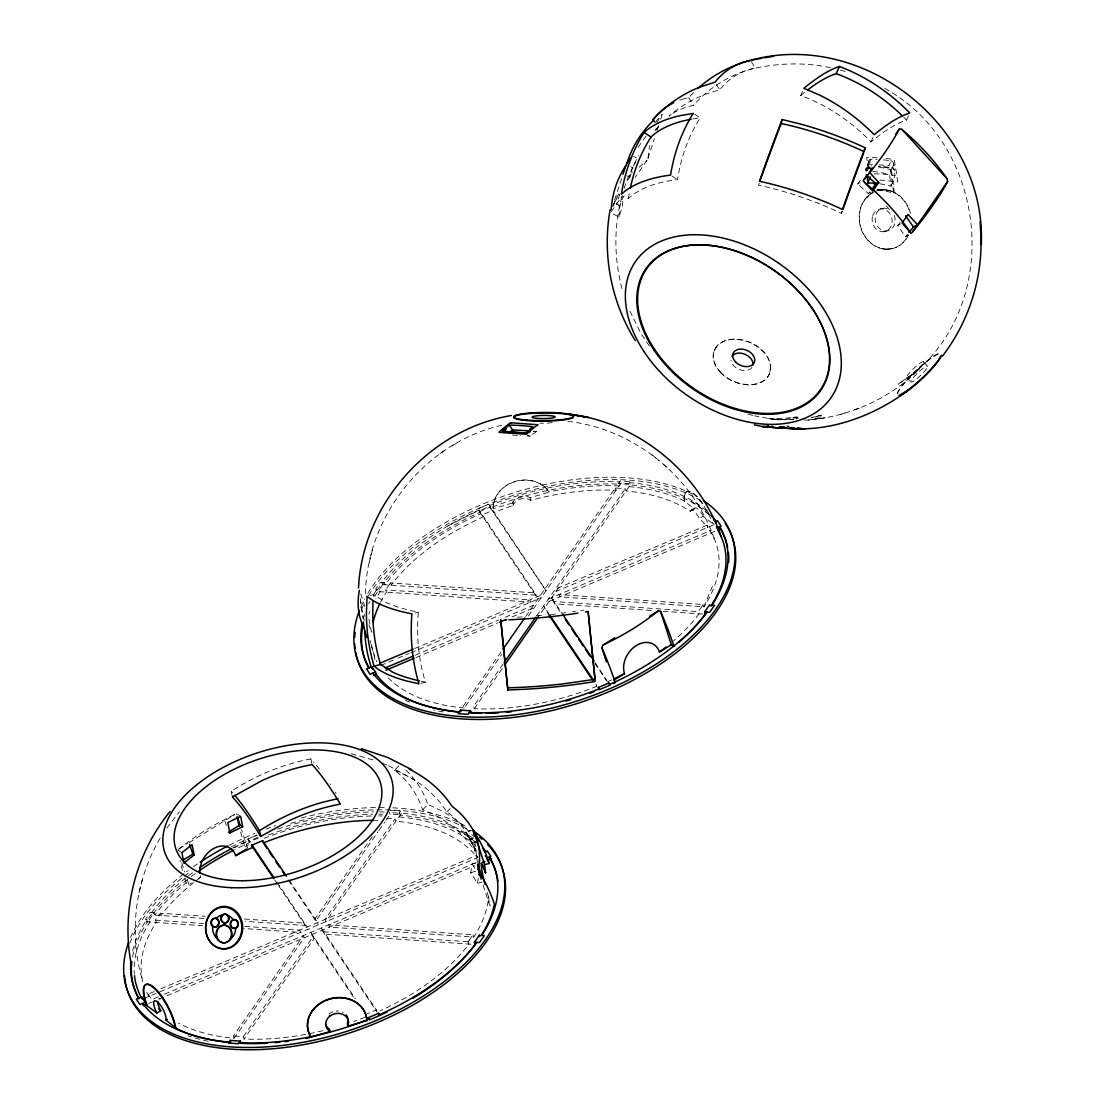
<?xml version="1.0" encoding="UTF-8"?>
<svg xmlns="http://www.w3.org/2000/svg" width="1105" height="1105" viewBox="0 0 1105 1105"><rect width="100%" height="100%" fill="white"/><g stroke="black" fill="none" stroke-linecap="round" stroke-linejoin="round"><path stroke-width="0.75" stroke-dasharray="5 3.75" d="M618.952 216.953L619.822 206.386L623.206 196.303L622.308 206.856L618.952 216.953L612.28 213.555M365.465 593.62C366.915 514.847 426.254 441.517 503.452 424.873M770.668 366.957L769.605 373.324M476.103 862.964L472.111 864L470.73 872.605L477.374 883.254L482.112 882.025M478.272 878.337L477.374 883.254M684.423 496.808L684.948 493.963M160.211 838.087C134.948 880.74 128.304 933.849 142.725 981.309M759.259 183.071A172.974 8.605 -71.2 0 0 758.513 185.184A174.631 77.737 20.2 0 1 841.527 213.389L842.148 210.751M142.421 879.387L139.05 892.826M621.77 197.173C613.482 227.354 614.228 259.675 622.281 289.828M371.183 554.834L372.634 549.102M369.263 562.542L370.382 558.191M626.839 175.806L629.311 177.062L632.557 167.366M612.598 206.483L613.648 203.237L619.822 206.386M614.698 199.977L623.137 173.913M647.944 158.374L654.395 138.65M657.005 130.583L658.58 125.735M660.666 119.285L662.24 114.437M624.187 188.306L626.535 181.289M868.765 161.302L868.295 162.573M868.917 160.874L867.439 164.728M867.646 165.543L868.792 162.407A186.524 91.425 -86 0 1 869.828 168.609L867.646 165.543A2.873 1.285 20.2 0 1 869.041 164.162L870.809 159.327A160.142 120.017 -35.6 0 1 877.177 159.465M866.292 171.399L868.378 165.736L871.776 165.971M879.041 164.852L889.055 165.543L890.837 160.722A160.142 120.017 -35.6 0 0 882.204 159.769M796.373 418.947L797.161 416.806A160.639 120.376 -35.6 0 1 768.928 418.546L774.522 419.044A160.639 120.376 -35.6 0 0 793.597 419.127M877.411 189.646A136.343 102.171 -35.6 0 1 893.503 193.14A176.109 86.314 -86 0 0 890.395 169.645L890.989 168.029L878.337 166.441M879.691 183.762A140.556 105.334 -35.6 0 1 891.1 186.234A176.455 86.48 -86 0 0 889.525 174.549L892.149 167.38L878.572 166.441M892.674 167.269L893.821 164.134A186.524 91.425 -86 0 1 894.857 170.336L892.674 167.269A2.873 1.285 20.2 0 0 889.055 165.543M891.1 186.234L895.036 175.529A186.579 91.453 -86 0 0 894.277 170.336L892.149 167.38M893.503 193.14L894.166 191.331A177.739 87.115 -86 0 0 890.989 168.029M804.274 420.052A176.759 86.632 -86 0 0 820.283 417.814L821.236 415.231A133.857 100.306 -35.6 0 1 815.808 416.171M627.005 179.894L638.317 155.556M712.449 586.202L703.954 606.811L559.683 596.838L558.95 594.559L703.194 604.518L703.719 606.093M908.476 115.763L906.556 120.1A172.946 48.523 -56.6 0 0 871.016 141.937A174.631 143.678 58.4 0 0 800.683 95.541L802.589 91.204M871.016 141.937L873.572 136.164M714.092 350.962L717.228 345.727M908.572 234.868L908.061 235.904A29.932 25.774 76 0 1 867.176 239.219A29.932 25.774 76 0 1 872.163 192.947A29.932 25.774 76 0 1 910.479 213.583M647.005 160.322L635.14 177.449M629.311 177.062L631.162 173.858M633.303 165.902L633.911 164.838M634.229 164.3L635.513 162.2M631.811 172.808L632.474 171.772M142.821 981.71A179.88 99.284 -17.9 0 1 156.192 922.468L155.474 920.189L159.051 914.954M380.534 602.294A179.88 99.284 -17.9 0 1 386.405 592.183L385.686 589.89L386.778 588.233M487.195 892.439A21.838 1.906 75.4 0 0 488.617 897.108A179.88 99.284 -17.9 0 1 473.741 937.095L329.47 927.123L328.738 924.844L472.981 934.802L469.487 939.899M703.194 604.518L702.076 606.217M149.216 919.747L154.065 912.785L150.225 912.509L145.363 919.484L149.216 919.747L149.935 922.04A187.077 103.262 -17.9 0 0 134.313 973.947M379.429 589.462L384.278 582.487L380.438 582.225L375.576 589.2L379.429 589.462L380.148 591.741A187.077 103.262 -17.9 0 0 375.907 598.744M386.847 588.15L389.25 584.697M701.937 606.396L698.374 611.631L554.088 601.534L554.834 603.813L652.724 610.568M638.11 147.366L647.848 133.401M655.624 122.241L659.519 116.647M614.504 201.994L619.712 194.521L616.659 203.983L622.308 206.856M611.3 211.663L622.488 195.599M234.067 1038.313L233.335 1036.007L303.35 935.562L304.096 937.841L234.067 1038.313A179.88 99.284 -17.9 0 1 178.457 1023.12M372.274 836.678L315.091 918.738L315.823 921.018L377.951 831.872M501.021 651.964L463.548 705.722L464.28 708.029L501.753 654.257M525.676 616.59L615.305 487.996L625.32 488.686L626.065 490.965A179.88 99.284 -17.9 0 1 690.211 511.27A11.506 3.577 62.3 0 1 699.41 518.494A179.88 99.284 -17.9 0 1 707.573 527.43L706.869 525.234L711.206 532.845A179.88 99.284 -17.9 0 1 703.954 606.811L703.802 606.383M378.946 830.463L384.858 821.968M388.891 816.194L385.852 820.559L385.355 819.04M528.383 616.051L620.955 483.244L630.969 483.935L538.397 616.742M243.349 1036.697L313.364 936.253L314.096 938.546L244.081 1039.004L243.349 1036.697L233.335 1036.007M160.833 988.795L476.6 855.436L477.36 857.715A179.88 99.284 -17.9 0 0 395.852 821.25L394.955 818.957L325.091 919.429L325.837 921.708L401.364 813.349L391.35 812.658L390.106 814.454L389.361 812.161M476.062 846.181A187.077 103.262 -17.9 0 0 398.891 816.885L398.145 814.62L400.618 811.07L390.618 810.366M503.148 663.981L473.562 706.413L474.294 708.719A179.88 99.284 -17.9 0 0 596.811 686.329L594.904 683.498M536.671 615.872L625.32 488.686M474.294 708.719L502.899 667.682M166.786 828.115L179.452 811.733M389.264 584.669L390.548 582.929L534.779 592.888L535.524 595.167L381.17 584.517L376.308 591.479L530.662 602.142L529.917 599.863L385.686 589.89M159.12 914.871L160.335 913.213L204.978 916.294M469.39 940.037L468.119 941.778L468.879 944.057A179.88 99.284 -17.9 0 1 379.996 1010.882M685.003 493.562L686.716 491.532M860.394 180.364L857.991 183.264M900.147 222.492L897.592 225.572L905.478 236.746L908.324 235.185M907.481 234.343L905.478 236.746M869.621 191.966L868.295 193.568L857.535 183.803M655.348 130.238L657.876 127.227A172.946 98.317 58.9 0 1 658.981 125.818A174.631 143.678 58.4 0 0 657.876 127.227M655.61 129.934L658.912 125.998M682.13 99.312L688.705 97.599L693.539 92.571M865.201 198.955L873.199 192.311A29.932 25.774 76 0 0 866.431 238.652A29.932 25.774 76 0 0 907.84 235.959M394.375 770.295A176.096 131.965 -35.6 0 1 430.922 792.617L439.79 802.009L446.903 811.761A174.438 112.876 -51.7 0 1 475.178 851.292L468.05 841.54L459.183 832.148A176.096 131.965 -35.6 0 0 422.649 809.813A174.452 112.89 -51.7 0 0 394.375 770.295L399.692 765.005A181.869 117.683 -51.7 0 1 401.281 766.221M422.649 809.813L427.966 804.537L441.102 810.559A183.444 137.476 -35.6 0 1 472.526 835.463M446.903 811.761L450.094 808.584M178.292 849.579L179.231 848.806A181.883 100.389 -17.9 0 1 234.674 814.551L236.553 813.681L240.655 816.374M910.865 375.714C1003.975 302.756 987.483 143.636 883.903 87.93M909.484 376.667L897.909 384.333L919.429 369.153C891.293 397.026 853.613 414.941 814.274 419.348M232.437 796.954L231.18 791.208L240.71 785.406A183.444 137.476 -35.6 0 1 302.632 760.613L310.837 758.873A181.869 36.714 67.9 0 1 314.082 762.547M451.973 446.047L459.5 441.323M439.914 453.616L447.014 449.183M179.231 848.806L187.698 843.585M189.107 842.714L234.674 814.551M184.839 878.655A183.444 62.225 58.3 0 0 186.165 882.84L188.817 884.566L191.455 882.936M198.057 878.862L200.709 877.218A21.838 16.63 -56.8 0 1 200.267 875.602M706.855 525.303L555.304 589.145L556.05 591.424L714.148 524.654L703.263 516.242L699.41 518.494M703.263 516.242A11.506 3.577 62.3 0 0 694.175 509.101L684.824 501.228A29.932 9.296 62.3 0 1 702.794 503.673M857.273 184.107L860.118 182.546M868.295 193.568L871.21 191.952M897.592 225.572L900.506 223.956M690.211 511.27L694.175 509.101M690.832 510.179L694.921 508.024M447.898 525.952L479.1 510.068L479.846 512.347A189.963 104.851 -17.9 0 0 382.496 584.6L381.764 582.321A189.963 104.851 -17.9 0 1 479.1 510.068M234.025 847.922L248.887 840.353L249.633 842.632A189.963 104.851 -17.9 0 0 234.923 849.579M390.548 582.929L391.211 585.07A179.88 99.284 -17.9 0 1 483.023 517.085L482.305 514.82L492.816 510.372L546.036 590.733L489.418 506.504L478.907 510.952L538.094 599.007M376.736 1011.034L376.363 1009.887L367.343 1013.727M490.537 506.988L488.672 504.225L478.161 508.659L480.026 511.422L481.752 510.662A187.063 103.248 -17.9 0 1 488.769 507.706L490.537 506.988L491.269 509.253L493.231 508.48A29.932 25.539 -13.3 0 1 515.123 481.407A29.932 25.539 -13.3 0 1 549.047 491.849A187.077 103.262 -17.9 0 1 619.104 485.91M256.968 835.145L247.948 838.957L249.813 841.706L251.539 840.946A187.063 103.248 -17.9 0 1 258.556 837.991M414.72 648.511L540.442 595.415M380.714 665.472L396.502 658.801M398.076 658.138L409.126 653.469M410.715 652.806L541.174 597.708M415.204 655.265L498.852 619.946M505.165 617.281L533.563 605.278L534.309 607.557L510.634 617.557M548.439 598.993L710.446 530.58M415.936 657.558L497.996 622.889M549.171 601.286L715.156 531.187M257.7 837.424L248.694 841.236L249.633 842.632M146.633 992.166A179.88 99.284 -17.9 0 0 148.926 996.42L148.208 994.127L154.52 991.461M143.664 998.644L477.36 857.715M148.208 994.127L151.855 999.542L158.167 996.876M164.479 994.21L480.233 860.864M148.623 1003.506L152.573 1001.834M158.885 999.169L474.68 865.795M679.603 100.182L681.495 99.519M854.51 409.72L862.48 407.054M840.201 414.582L848.46 411.806M512.333 503.051L493.286 508.728A29.932 25.539 -13.3 0 1 515.179 481.642A29.932 25.539 -13.3 0 1 549.116 492.098L530.068 497.775A11.506 9.821 -13.3 0 0 512.333 503.051L512.831 505.607A179.88 99.284 -17.9 0 0 493.548 512.651L492.816 510.372M370.286 595.402L373.518 594.545L385.838 602.322A176.096 50.706 -5.8 0 0 418.353 612.184A174.452 145.819 -68.5 0 0 425.425 682.103L420.577 683.401M415.121 613.04L418.353 612.184M465.647 831.913L475.62 849.925L465.647 831.913L471.49 830.394M469.031 839.275L474.335 837.88L477.429 862.618M475.454 841.734L472.291 842.562L466.213 832.41M470.73 872.605L476.573 871.085M483.12 885.133L489.653 905.354L494.363 904.125M878.42 190.419L878.185 190.474A29.932 25.774 76 0 1 909.387 210.668M880.326 208.983L883.351 208.223M883.959 231.691L886.984 230.931M892.384 248.625L885.658 249.178M583.841 610.057L580.719 610.554M811.567 417.428L816.402 416.64L811.609 417.345M575.498 611.369L572.349 611.825M566.009 612.709L561.768 613.261M793.625 419.513L773.624 419.444L754.632 415.853M881.762 189.88L885.146 189.867M870.188 167.919L867.66 167.905L870.243 167.753M879.787 180.032L897.633 181.924A186.414 91.37 -86 0 0 894.125 159.479L884.041 158.153M877.149 157.684L866.596 157.587A186.414 91.37 -86 0 1 868.654 169.397M877.149 189.411L880.685 189.604A136.343 102.171 -35.6 0 1 894.166 191.331M788.597 426.489L787.382 426.433L788.86 426.641M789.039 426.461L787.243 426.364M386.681 818.363L394.955 818.957M786.981 425.991L788.721 426.102M867.508 170.377L865.781 170.253A2.873 1.285 20.2 0 1 865.629 169.728A3.163 2.583 46.5 0 1 867.632 167.808M869.041 164.162L872.37 164.396M798.321 418.243L792.727 417.718A178.333 87.406 -86 0 1 768.928 418.546M512.402 435.052L520.745 435.632M663.028 611.286L703.788 614.104M244.467 919.029L304.566 923.172L305.312 925.451L245.2 921.308M203.983 918.462L150.957 914.802L146.095 921.763L202.56 925.672M155.474 920.189L203.555 923.504M244.757 926.349L299.704 930.148L300.45 932.427L243.777 928.518M468.119 941.778L323.875 931.819L324.621 934.098L472.001 944.278M519.889 435.094L520.648 435.149M398.145 814.62L396.502 814.468A187.063 103.248 -17.9 0 0 389.83 814.012M530.524 436.144L527.472 435.812L530.524 436.144A179.369 87.917 -86 0 1 536.45 431.585L534.71 429.154M567.887 421.323C633.607 428.823 692.628 476.269 714.258 538.743M882.08 248.653L886.859 249.288M867.384 169.99L865.629 169.728M830.518 67.723C805.807 62.294 779.978 62.944 755.281 68.109A174.631 143.678 58.4 0 0 693.415 105.376A172.946 98.317 58.9 0 0 668.953 116.122M748.03 414.251L752.975 415.452M351.28 753.734L374.153 760.268M840.408 70.126L848.654 72.308M382.15 763.223L386.943 765.061M388.546 765.682L414.624 780.199M633.69 156.468L636.508 157.905M630.568 166.689L633.234 168.043M694.658 114.298L700.252 117.904A172.974 138.236 68.8 0 0 677.572 179.59A174.631 77.737 20.2 0 0 628.386 198.679L624.201 195.972M671.978 175.985L677.572 179.59M240.655 832.162A183.444 62.225 58.3 0 0 244.896 846.554L247.548 848.281L241.525 829.62M177.808 849.966L181.911 852.659M691.288 501.062L709.41 514.46M461.075 831.347L477.857 843.75M652.005 454.763L658.801 460.509M663.276 464.252L669.685 469.666M923.518 361.874L927.675 366.266A11.506 1.879 -43.5 0 1 915.714 379.595A11.506 1.879 -43.5 0 1 914.374 376.391A11.506 1.879 -43.5 0 1 927.675 366.266M906.68 377.509L910.838 381.902M886.196 205.917L889.566 209.619M649.339 345.989L640.928 333.489L628.69 308.599M868.378 165.736L870.491 168.706M477.926 857.273L476.6 855.436M472.111 864L476.365 870.616M551.519 597.695L561.727 612.888M595.125 662.572L607.004 680.887M552.251 599.987L561.506 613.745M594.918 663.442L606.369 680.473M482.305 514.82L537.362 596.714M549.309 614.49L543.577 605.968L549.088 615.347M289.317 880.409L317.66 922.564M321.306 927.979L376.363 1009.887M288.143 879.842L318.392 924.844M322.038 930.272L377.109 1012.18M276.899 882.011L307.149 927.012M310.795 932.427L355.354 998.713M274.772 880.022L277.631 884.29M278.584 885.713L307.881 929.291M311.527 934.706L354.18 998.16M751.359 61.631L755.281 68.109A172.974 98.331 58.9 0 0 719.728 89.947A174.631 143.678 58.4 0 0 669.202 115.956M716.592 84.767L719.728 89.947M688.705 97.599L693.415 105.376M467.484 834.413L475.799 850.864L467.484 834.413L469.1 837.176M474.1 846.195L477.636 854.027M472.981 934.802L473.741 937.095M615.305 487.996L616.065 490.275A179.88 99.284 -17.9 0 0 530.801 500.261A11.506 9.821 -13.3 0 0 512.831 505.607M713.761 523.508L714.092 524.516M596.065 684.036L596.714 686.053M699.037 613.634L699.092 613.772A179.88 99.284 -17.9 0 1 671.053 642.958M360.727 593.716L364.843 606.438M368.946 619.145L371.515 632.157A21.838 1.906 75.4 0 0 368.821 624.919M224.812 820.656L226.387 825.545M181.786 862.798L184.797 872.135M187.311 879.898L188.817 884.566M250.075 842.562L249.813 841.706M480.026 511.422L480.744 513.701A187.077 103.262 -17.9 0 0 384.996 584.78L384.278 582.487M160.335 913.213L161.054 915.492A179.88 99.284 -17.9 0 1 200.709 877.218M154.065 912.785L154.783 915.064A187.077 103.262 -17.9 0 1 186.165 882.84M530.068 497.775L530.801 500.261M370.949 643.801L374.54 656.37A179.88 99.284 -17.9 0 0 376.846 661.881M513.038 501.739L513.59 504.115M310.837 758.873L312.107 764.605M236.76 814.896L236.567 813.763M488.617 897.108L489.653 905.354M374.954 659.671L374.54 656.37A21.838 1.906 75.4 0 1 370.12 640.486M360.41 598.579L362.896 618.469M821.236 415.231A174.48 85.527 -86 0 1 813.17 417.276M797.976 417.731A133.857 100.306 -35.6 0 1 792.727 417.718M820.283 417.814A133.857 100.306 -35.6 0 1 811.926 418.422M878.931 167.104A151.067 113.207 -35.6 0 1 890.395 169.645M841.527 213.389A172.946 8.605 -71.2 0 1 842.272 211.29M628.386 198.679A172.946 138.222 68.8 0 1 629.878 190.184M692.987 118.926A174.631 77.737 20.2 0 1 700.252 117.904M903.586 117.089A174.631 143.678 58.4 0 1 906.556 120.1M800.683 95.541A172.974 48.523 -56.6 0 1 805.959 91.259M894.138 215.226A11.506 9.917 76 0 1 886.569 230.973A11.506 9.917 76 0 1 875.312 216.76A11.506 9.917 76 0 1 889.967 209.964M751.98 367.426A11.506 8.122 23.6 0 1 739.949 369.761A11.506 8.122 23.6 0 1 730.971 360.216M897.288 393.573A29.932 4.876 -43.5 0 1 918.103 368.49A29.932 4.876 -43.5 0 1 940.99 353.503M897.688 393.546A29.932 4.876 -43.5 0 1 917.827 369.36A29.932 4.876 -43.5 0 1 940.866 353.572M613.165 206.11A183.444 132.641 17.9 0 1 618.786 193.665M627.322 180.46A183.444 132.641 17.9 0 1 630.996 175.916M639.173 167.311A183.444 132.641 17.9 0 1 646.826 160.695M648.124 158.015A181.828 122.669 34.9 0 1 649.602 145.667M656.95 122.973A181.828 122.669 34.9 0 1 661.84 114.216M865.919 170.253A3.26 2.542 50.8 0 1 867.729 167.352M872.701 171.427A147.877 110.818 -35.6 0 1 889.525 174.549M868.944 162.394A3.37 2.707 44.5 0 1 870.754 159.189M890.837 160.57A3.37 2.514 50.8 0 1 893.696 164.106M874.304 173.858A151.357 113.428 -35.6 0 1 895.036 175.529M443.423 711.938A189.963 104.851 -17.9 0 1 433.74 709.963M409.527 702.117A189.963 104.851 -17.9 0 1 405.342 700.225M374.664 596.369A189.963 104.851 -17.9 0 1 377.634 591.576L376.902 589.297A189.963 104.851 -17.9 0 0 372.523 596.52M708.802 514.668A189.963 104.851 -17.9 0 0 630.32 484.86L629.588 482.567A189.963 104.851 -17.9 0 1 709.051 513.314M363.255 619.035A189.963 104.851 -17.9 0 1 364.774 613.952M368.752 603.91A189.963 104.851 -17.9 0 1 369.94 601.438M425.425 682.103A176.096 50.706 -5.8 0 1 421.088 681.219M373.352 596.59A174.438 145.805 -68.5 0 1 373.518 594.545M555.387 614.035A176.096 50.706 -5.8 0 1 550.055 614.629M541.505 615.485A176.096 50.706 -5.8 0 1 535.096 616.038M522.306 616.949A176.096 50.706 -5.8 0 1 514.032 617.391M684.437 501.449A29.932 9.296 62.3 0 1 693.526 493.963A29.932 9.296 62.3 0 1 713.015 523.908M706.717 509.778A29.932 9.296 62.3 0 1 710.073 516.021M368.863 614.118A187.077 103.262 -17.9 0 1 369.913 611.341M629.104 486.601A187.077 103.262 -17.9 0 1 684.824 501.228M364.36 620.457A183.444 152.131 -7.1 0 1 360.534 601.341M528.245 435.025A2.873 2.155 -35.6 0 1 527.527 435.55M552.21 422.635A11.506 1.575 -0.5 0 1 539.903 423.174M611.687 679.92A179.88 99.284 -17.9 0 1 607.322 681.896M464.28 708.029A179.88 99.284 -17.9 0 1 388.283 677.918M360.713 607.294A197.16 108.815 -17.9 0 1 364.691 598.938M367.772 593.44A197.16 108.815 -17.9 0 1 519.985 490.882A197.16 108.815 -17.9 0 1 697.103 496.587M361.459 609.573A197.16 108.815 -17.9 0 1 364.705 602.612M368.518 595.733A197.16 108.815 -17.9 0 1 523.135 492.471A197.16 108.815 -17.9 0 1 700.694 500.579M208.334 1041.297A189.963 104.851 -17.9 0 1 188.043 1035.786M132.628 956.695A189.963 104.851 -17.9 0 1 147.421 921.86L146.689 919.581A189.963 104.851 -17.9 0 0 132.144 953.145M187.56 879.4A189.963 104.851 -17.9 0 0 152.283 914.885L151.551 912.606A189.963 104.851 -17.9 0 1 192.988 872.425M191.22 876.583A189.963 104.851 -17.9 0 1 196.289 872.84M268.543 834.938A189.963 104.851 -17.9 0 1 372.855 814.247M378.739 814.178A189.963 104.851 -17.9 0 1 383.076 814.219M475.537 842.217A189.963 104.851 -17.9 0 0 400.107 815.145L399.375 812.866A189.963 104.851 -17.9 0 1 473.727 839.04M232.879 847.963A189.963 104.851 -17.9 0 1 248.887 840.353M277.728 829.137A189.963 104.851 -17.9 0 1 373.601 811.926M379.457 811.899A189.963 104.851 -17.9 0 1 385.162 812.009M130.501 937.579A197.16 108.815 -17.9 0 1 188.03 870.602M193.32 866.79A197.16 108.815 -17.9 0 1 198.776 863.06M229.163 845.27A197.16 108.815 -17.9 0 1 254.951 833.405M265.987 829.082A197.16 108.815 -17.9 0 1 275.559 825.67M301.334 817.976A197.16 108.815 -17.9 0 1 386.488 807.589M392.786 807.824A197.16 108.815 -17.9 0 1 466.89 826.885M129.92 943.131A197.16 108.815 -17.9 0 1 190.074 871.928M231.373 846.803A197.16 108.815 -17.9 0 1 257.258 835.048M290.795 823.363A197.16 108.815 -17.9 0 1 470.481 830.863M405.853 770.116A181.869 117.683 -51.7 0 1 427.966 804.537M316.306 765.213A181.869 36.714 67.9 0 1 320.878 771.055M329.856 783.777A181.869 36.714 67.9 0 1 330.45 784.688M335.368 792.313A181.869 36.714 67.9 0 1 335.989 793.307M231.18 791.208A181.855 36.714 67.9 0 1 232.63 792.824M244.896 846.554A187.077 103.262 -17.9 0 1 248.653 844.828M264.15 838.322A187.077 103.262 -17.9 0 1 372.33 815.987M378.794 815.932A187.077 103.262 -17.9 0 1 382.192 815.973M158.844 998.671A11.506 3.577 62.3 0 1 160.156 998.961M329.11 1013.893A11.506 9.821 -13.3 0 1 332.812 1011.807M336.238 1011.047A11.506 9.821 -13.3 0 1 338.586 1011.047M342.37 1012.028A11.506 9.821 -13.3 0 1 343.296 1012.484M365.009 1017.249A179.88 99.284 -17.9 0 1 353.793 1021.448M322.881 1030.661A179.88 99.284 -17.9 0 1 244.081 1039.004M372.91 820.324A179.88 99.284 -17.9 0 1 379.429 820.352M182.463 870.464A183.444 62.225 58.3 0 1 179.963 860.602M620.223 480.951L618.344 483.645L620.043 483.728A187.063 103.248 -17.9 0 1 626.715 484.183L628.358 484.335L630.237 481.656L620.223 480.951M825.463 417.787L808.266 420.052L825.463 417.787M536.45 431.585L533.384 431.254L536.45 431.585M620.319 484.17L619.574 481.877A189.963 104.851 -17.9 0 0 489.612 505.62L490.358 507.899A189.963 104.851 -17.9 0 1 620.319 484.17M872.439 216.718A11.506 9.917 76 0 0 884.829 231.525A11.506 9.917 76 0 0 889.152 212.754A11.506 9.917 76 0 0 872.439 216.718M720.004 371.598A29.932 21.119 23.6 0 0 768.956 374.761A29.932 21.119 23.6 0 0 736.98 339.152A29.932 21.119 23.6 0 0 720.004 371.598M720.722 372.813A29.932 21.119 23.6 0 0 769.232 374.222A29.932 21.119 23.6 0 0 735.585 339.401A29.932 21.119 23.6 0 0 720.722 372.813M911.943 374.913A11.506 1.879 -43.5 0 0 923.462 361.791A11.506 1.879 -43.5 0 0 909.885 372.385A11.506 1.879 -43.5 0 0 911.943 374.913"/><path stroke-width="1.5" d="M218.03 939.844A8.854 7.666 -89.1 0 0 228.887 940.631A8.84 7.763 -89.8 0 0 229.688 939.664A13.274 11.561 -88.7 0 0 235.696 928.863L235.724 928.007A4.42 3.923 83 0 0 234.301 919.581A4.42 3.812 -83.1 0 0 233.155 919.664A13.274 11.561 -88.7 0 0 227.326 915.272A4.42 3.868 -87.5 0 0 222.492 914.954A13.274 11.561 -88.7 0 0 216.193 918.504A4.42 3.895 -79.8 0 0 215.061 918.227A4.42 3.895 -84 0 0 212.657 926.418L212.616 927.275A13.274 11.561 -88.7 0 0 217.312 938.808A8.84 7.625 89.8 0 0 218.017 939.858M980.757 233.68C983.188 277.314 969.002 321.5 942.427 356.142M358.517 587.957C362.426 504.419 428.837 429.472 511.256 415.521M212.671 926.529L212.699 926.349A4.42 3.854 -88.7 0 0 218.251 924.636A4.42 3.854 -88.7 0 0 216.193 918.504M610.126 209.757C602.059 254.495 611.217 302.038 635.265 340.616M484.998 884.414A21.838 1.906 75.4 0 1 481.324 864.759A21.838 1.906 75.4 0 1 485.592 872.895L484.57 864.649L489.28 863.433A183.444 152.131 -7.1 0 0 473.783 831.264L472.954 830.007L473.493 831.043A181.883 100.389 -17.9 0 1 478.285 869.455L478.866 871.956A183.444 152.131 -7.1 0 1 494.363 904.125A187.077 103.262 -17.9 0 1 481.766 934.733M781.194 123.498L782.119 119.533L799.371 123.76A183.444 81.66 20.2 0 1 865.118 147.738L864.207 151.717A174.631 77.737 20.2 0 0 781.194 123.498A172.974 8.605 -71.2 0 0 760.005 180.971M653.359 120.473A183.444 132.641 17.9 0 0 626.922 163.429L625.762 165.819A181.883 122.71 34.9 0 0 611.12 209.757M623.137 173.913L625.762 165.819M503.963 432.677A2.873 2.155 -35.6 0 1 504.115 432L506.532 427.193A186.579 91.453 -86 0 1 509.184 425.08A151.357 67.377 20.2 0 1 532.969 426.723A186.579 91.453 -86 0 0 530.303 428.837L529.171 431.917M506.532 427.193L504.833 431.806L516.712 432.621M529.723 432.138L530.303 428.837M876.486 183.278A140.556 105.334 -35.6 0 0 874.317 183.016L867.908 183.016L870.215 176.745M807.672 89.919A172.974 48.523 -56.6 0 1 836.223 73.69L839.413 66.466L847.052 69.532A183.444 150.929 58.4 0 1 901.804 105.224L909.747 112.862L902.357 115.845A181.855 51.01 -56.6 0 0 874.207 134.713A183.444 150.929 58.4 0 0 819.413 95.002L803.874 88.317A181.869 51.023 -56.6 0 1 839.413 66.466M606.424 661.909L601.797 647.599L603.164 644.933A181.828 100.362 -17.9 0 0 658.193 610.941L660.541 611.314A183.444 62.225 58.3 0 1 673.815 645.914L673.953 646.37M474.377 942.206L479.473 942.565L484.335 935.59L479.238 935.244L478.465 936.405A187.063 103.248 -17.9 0 1 475.233 941.046L474.377 942.206L475.136 944.499A187.077 103.262 -17.9 0 1 412.51 998.492M709.451 604.946L708.678 606.12A187.063 103.248 -17.9 0 1 705.446 610.761L704.589 611.921L709.686 612.28L714.548 605.305L709.645 605.526M626.922 163.429L630.485 158.305M230.296 1040.371L228.431 1043.051L238.445 1043.742L240.31 1041.062L238.625 1040.979A187.063 103.248 -17.9 0 1 231.953 1040.523L230.296 1040.371L230.793 1041.96M460.509 710.087L458.036 713.637L468.05 714.327L470.523 710.777L468.838 710.695A187.063 103.248 -17.9 0 1 462.166 710.225L460.509 710.087L461.006 711.675M502.996 649.132L524.695 618.013M504.129 662.558L535.69 617.294M504.861 664.851L538.397 616.742M867.508 174.673L863.944 179.797A183.444 42.722 -42.5 0 0 899.456 128.829L901.791 129.34A181.828 122.669 34.9 0 1 946.944 178.651L947.662 181.469L912.136 232.437A183.444 42.722 -42.5 0 0 947.662 181.469M870.27 170.722L872.218 167.932M895.575 134.423L899.456 128.829M872.674 191.151L878.737 182.436L869.29 172.118M901.97 223.155L908.048 214.439L917.495 224.757L913.49 226.967L908.973 232.533M170.06 811.526C135.901 853.143 121.067 909.898 130.998 962.856M878.737 182.436L876.265 183.803L871.638 189.535M863.088 180.819L864.566 182.311A181.883 122.71 34.9 0 1 910.064 231.995L911.155 233.611M183.941 862.991L194.149 855.008L192.09 844.662L181.911 852.659L183.858 862.591M908.918 389.83C876.072 414.513 834.607 430.784 793.031 428.699M260.711 836.471L289.634 820.435A176.096 131.965 -35.6 0 1 340.381 804.136A174.452 35.222 67.9 0 0 312.107 764.605A176.096 131.965 -35.6 0 0 261.36 780.904L232.437 796.954A174.438 35.222 67.9 0 1 260.711 836.471L259.44 830.739A181.855 36.714 67.9 0 0 246.553 810.78L243.404 806.36A181.855 36.714 67.9 0 0 234.854 795.393M182.712 860.353L192.795 854.124L194.149 855.008M229.937 831.181L240.02 824.952L242.686 826.706L229.854 832.963L228.5 832.065M199.936 873.475A21.838 16.63 -56.8 0 1 214.398 848.088A21.838 16.63 -56.8 0 1 235.655 855.629L246.235 849.096M603.164 644.933L614.753 637.778M649.505 616.3L658.193 610.941M613.91 680.169L624.477 673.636A21.838 16.63 -56.8 0 1 636.356 645.513A21.838 16.63 -56.8 0 1 659.436 652.047L671.329 644.698L673.981 646.439M145.28 1002.318L139.921 1004.583L136.274 999.169L141.633 996.903L142.2 997.829A187.063 103.248 -17.9 0 0 144.631 1001.434L146.744 1005.591L156.882 1013.023L160.722 1010.771A11.506 3.577 62.3 0 1 157.628 1001.503M146.744 1005.591A29.932 9.296 62.3 0 1 152.739 987A29.932 9.296 62.3 0 1 175.308 1028.051L175.709 1027.83A29.932 9.296 62.3 0 0 153.139 986.793A29.932 9.296 62.3 0 0 147.131 1005.37M156.882 1013.023A11.506 3.577 62.3 0 1 154.161 1001.158A11.506 3.577 62.3 0 1 161.744 1007.111A11.506 3.577 62.3 0 1 165.957 1020.164L167.449 1019.349M235.655 855.629A179.88 99.284 -17.9 0 1 252.81 847.369L252.092 845.104L262.603 840.656L286.457 876.155M598.344 687.434L599.739 689.52L610.25 685.072L608.855 682.987L607.115 683.746A187.063 103.248 -17.9 0 1 600.112 686.716L598.344 687.434L599.09 689.727M368.131 1017.719L369.526 1019.805L380.037 1015.357L378.642 1013.271L376.902 1014.045A187.063 103.248 -17.9 0 1 369.899 1017.001L368.131 1017.719L368.545 1019.003M804.26 428.989L795.628 428.809M375.493 672.033L374.844 671.149A187.063 103.248 -17.9 0 1 372.413 667.544L371.846 666.619L366.487 668.884L370.134 674.299L375.493 672.033L376.211 674.326A187.077 103.262 -17.9 0 0 459.639 712.228M380.01 663.18L413.146 649.174M385.231 667.931L413.629 655.928M716.468 526.878L717.021 527.803L721.068 526.091L717.421 520.676L716.04 521.256A189.963 104.851 -17.9 0 0 710.929 515.234M373.573 675.445L376.211 674.326M385.935 670.224L414.347 658.221M499.584 622.226L505.897 619.56M711.04 605.927A187.077 103.262 -17.9 0 0 717.78 530.068L720.419 528.963L719.673 526.684A189.963 104.851 -17.9 0 1 711.979 605.126M145.998 1004.611L143.36 1005.73L142.628 1003.437A189.963 104.851 -17.9 0 0 229.08 1042.126M482.305 862.577L484.943 861.472M491.601 858.654L487.567 860.353A187.077 103.262 -17.9 0 1 489.28 863.433M762.533 426.53L768.376 426.585M330.064 1031.504L311.03 1037.167A29.932 25.539 -13.3 0 1 329.331 998.961A29.932 25.539 -13.3 0 1 366.846 1020.537L347.799 1026.214A11.506 9.821 -13.3 0 0 342.329 1014.155A11.506 9.821 -13.3 0 0 327.522 1018.561A11.506 9.821 -13.3 0 0 330.064 1031.504L329.331 1029.017A11.506 9.821 -13.3 0 1 325.478 1023.907M374.125 666.191A183.444 52.819 -5.8 0 0 406.861 681.025L418.961 683.829A181.869 152.007 -68.5 0 1 411.889 613.897L405.797 612.598A183.444 52.819 -5.8 0 1 370.631 598.993L367.053 596.272L366.404 613.275A181.855 151.993 -68.5 0 0 374.125 666.191L380.603 664.464L392.91 672.254A176.096 50.706 -5.8 0 0 419.403 680.846M478.714 874.663L481.117 874.041L477.954 864.248M338.061 798.597L322.301 802.354A183.444 137.476 -35.6 0 0 259.44 830.739M981.281 244.537C986.572 127.6 864.759 29.669 751.69 60.015L761.746 58.303M764.19 57.861L773.597 56.258M585.401 611.99L588.095 611.535L589.794 628.704A181.855 2.39 84.4 0 0 595.181 681.467A183.444 52.819 -5.8 0 1 525.662 689.23L507.817 689.962A181.869 2.39 84.4 0 1 500.731 620.043M577.929 613.165L577.238 613.275A183.444 52.819 -5.8 0 1 509.419 619.753L508.866 619.767M804.841 428.961L797.686 428.215M783.335 427.096L779.122 427.083M506.698 619.85L505.607 619.891M794.702 427.939L790.227 427.676M508.714 432.898A179.369 87.917 -86 0 1 512.665 429.942L529.557 430.84M768.638 426.613L762.699 426.599L754.287 424.79M796.056 428.754L792.119 428.657M792.465 428.588L789.232 428.519M791.18 428.616L793.404 428.63M790.531 428.491L788.224 428.464M225.047 906.445L225.448 906.459A21.271 18.55 -88.7 0 1 239.495 939.499A21.271 18.55 -88.7 0 1 207.436 937.109A21.271 18.55 -88.7 0 1 225.448 906.459M786.484 428.284L787.506 428.339M788.528 428.381L784.412 428.16M781.097 427.193L785.213 427.317M780.089 427.138L784.149 427.359L781.649 427.11M782.326 428.049L785.185 428.298M780.268 427.925L783.155 428.188M779.246 427.87L782.147 428.118M777.229 427.746L780.13 428.008M779.136 427.939L762.864 426.627L777.16 427.815M520.11 432.856L526.905 433.326M797.106 428.215L804.302 428.947M772.92 426.502L771.249 426.337M566.713 413.767C636.038 421.212 698.54 470.813 721.234 536.781M570.097 414.43L588.482 417.497L577.376 415.632M361.28 748.624L387.869 757.533L411.737 769.674M644.077 132.476A183.444 81.66 20.2 0 1 680.57 115.555L693.263 113.401A181.869 145.349 68.8 0 0 670.583 175.073L664.243 176.013A183.444 81.66 20.2 0 0 625.734 190.613L621.397 194.162A181.855 145.335 68.8 0 1 628.856 164.272L631.397 157.449A181.855 145.335 68.8 0 1 644.077 132.476L651.066 136.992A174.631 77.737 20.2 0 1 691.233 119.23M165.957 1020.164L175.709 1027.83M865.989 174.908L876.265 183.803M901.791 129.34L946.944 178.651M864.566 182.311L871.514 189.894M903.13 224.412L910.064 231.995M905.561 215.807L913.49 226.967M509.184 425.08L512.665 429.942M504.115 432L502.678 429.997A186.524 91.425 -86 0 1 505.869 427.221M562.68 614.311L594.172 661.149M565.332 619.435L569.144 625.112M572.003 629.367L576.782 636.466M578.688 639.312L583.468 646.397M585.374 649.243L590.139 656.342M550.262 615.899L593.205 679.782M549.088 615.347L592.984 680.652M267.148 848.612L263.335 842.935A179.88 99.284 -17.9 0 1 372.91 820.324M269.054 851.458L272.88 857.135M275.739 861.389L279.551 867.066M282.424 871.334L285.283 875.588M252.092 845.104L274.04 877.757M251.291 845.118L273.819 878.613M673.801 102.668A181.855 103.373 58.9 0 0 653.166 119.451L654.726 122.033M717.021 527.803L717.366 528.784M479.238 935.244L479.708 936.667M704.741 612.35L705.018 613.206M705.114 613.496L705.349 614.214A187.077 103.262 -17.9 0 1 678.871 642.323M615.098 682.296L615.084 682.241A183.444 62.225 58.3 0 0 601.797 647.599M608.855 682.987L609.366 684.575M487.526 860.215L486.808 858.088L490.855 856.375L487.208 850.961L485.827 851.541A189.963 104.851 -17.9 0 0 482.512 847.48M378.642 1013.271L379.208 1014.998M660.541 611.314L671.329 644.698M473.783 831.264L476.573 839.883M477.029 841.319L484.57 864.649M478.866 871.956L481.186 879.152M359.374 590.291A181.828 100.362 -17.9 0 0 364.139 628.413L366.832 637.585M237.699 817.769L240.02 824.952M189.632 844.344L192.795 854.124M263.197 842.507L262.603 840.656M142.352 999.196L141.633 996.903M470.523 710.777L471.255 713.07A187.077 103.262 -17.9 0 0 481.338 713.333M240.31 1041.062L241.042 1043.355A187.077 103.262 -17.9 0 0 267.3 1043.203M371.846 666.619L372.565 668.912A187.077 103.262 -17.9 0 1 370.852 665.845L370.686 665.321A183.444 152.131 -7.1 0 1 364.788 631.231M329.47 1015.385L329.677 1016.269M229.854 832.963L227.796 822.603L240.655 816.374L242.686 826.706M347.799 1026.214L347.315 1023.658A11.506 9.821 -13.3 0 0 346.169 1014.929M481.117 874.041L481.518 877.232M473.493 831.043L474.128 836.181M477.65 864.331L478.285 869.455M363.31 621.784L364.139 628.413M500.814 619.85A174.452 2.293 84.4 0 0 507.692 687.793L507.817 689.962M980.163 221.594L980.66 231.912M235.724 927.951L235.724 928.007A4.42 3.854 -88.7 0 1 230.42 925.479A4.42 3.854 -88.7 0 1 233.169 919.678M782.119 119.533A181.869 9.061 -71.2 0 0 759.439 181.22L767.851 183.168A183.444 81.66 20.2 0 1 832.341 204.895L842.452 209.425A181.855 9.047 -71.2 0 1 853.129 179.77L855.643 172.933A181.855 9.047 -71.2 0 1 865.132 147.738M843.018 209.19A172.946 8.605 -71.2 0 1 863.558 153.402M630.306 188.085A172.946 138.222 68.8 0 1 651.066 136.992M653.166 119.451A183.444 150.929 58.4 0 1 700.625 86.798L715.018 82.171A181.869 103.387 58.9 0 1 750.571 60.333L743.444 62.377A183.444 150.929 58.4 0 0 697.808 88.538M836.223 73.69A174.631 143.678 58.4 0 1 902.081 115.597M731.98 356.252A11.506 8.122 23.6 0 1 745.074 354.332A11.506 8.122 23.6 0 1 752.933 365.12M940.673 356.28A29.932 4.876 -43.5 0 1 922.868 377.371A29.932 4.876 -43.5 0 1 900.603 394.402M941.46 355.299A29.932 4.876 -43.5 0 1 922.426 378.435A29.932 4.876 -43.5 0 1 898.931 395.3M866.873 175.239A177.919 87.212 -86 0 1 867.908 183.016M874.317 183.016A178.333 87.406 -86 0 1 874.566 185.115M707.117 612.101A189.963 104.851 -17.9 0 1 609.767 684.354M599.255 688.802A189.963 104.851 -17.9 0 1 469.293 712.532M459.293 711.841A189.963 104.851 -17.9 0 1 372.841 673.152M369.194 667.738A189.963 104.851 -17.9 0 1 362.109 624.118M720.419 528.963A189.963 104.851 -17.9 0 1 727.615 547.514M728.388 552.417A189.963 104.851 -17.9 0 1 728.72 562.417M369.084 668.566A189.963 104.851 -17.9 0 1 362.841 626.411M713.471 519.474A189.963 104.851 -17.9 0 1 715.985 522.513M380.603 664.464A174.438 145.805 -68.5 0 1 373.076 600.664M507.692 687.793A176.096 50.706 -5.8 0 0 562.473 683.967L595.056 679.285A174.438 2.293 84.4 0 1 588.178 611.424M615.236 682.724A187.077 103.262 -17.9 0 1 613.372 683.581M594.435 691.55A187.077 103.262 -17.9 0 1 589.752 693.318M570.746 699.672A187.077 103.262 -17.9 0 1 565.94 701.095M511.242 711.8A187.077 103.262 -17.9 0 1 506.491 712.269M498.645 712.849A187.077 103.262 -17.9 0 1 486.269 713.319M527.707 431.724A186.524 91.425 -86 0 1 530.897 428.961M503.41 431.572A3.37 1.243 -13 0 1 502.789 429.997M527.541 431.71A3.37 1.423 -7.1 0 1 523.494 432.953M503.507 431.502A160.142 71.286 20.2 0 1 523.535 432.884M666.011 647.047A179.88 99.284 -17.9 0 1 659.436 652.047M624.477 673.636A179.88 99.284 -17.9 0 1 614.573 678.567M373.062 622.377A179.88 99.284 -17.9 0 1 379.816 603.744M704.051 500.952A197.16 108.815 -17.9 0 1 576.34 701.247A197.16 108.815 -17.9 0 1 359.401 610.554M725.239 523.438A197.16 108.815 -17.9 0 1 585.982 700.584A197.16 108.815 -17.9 0 1 355.52 651.798M355.064 648.635A197.16 108.815 -17.9 0 1 354.664 643.814M354.705 637.35A197.16 108.815 -17.9 0 1 355.147 632.433M497.954 881.058A189.963 104.851 -17.9 0 0 490.206 859.248L489.46 856.969A189.963 104.851 -17.9 0 1 481.766 935.41M138.871 998.851A189.963 104.851 -17.9 0 1 131.827 961.778M198.886 871.002A189.963 104.851 -17.9 0 1 233.611 850.242M483.258 849.759A189.963 104.851 -17.9 0 1 485.772 852.798M476.904 942.385A189.963 104.851 -17.9 0 1 379.554 1014.639M369.042 1019.086A189.963 104.851 -17.9 0 1 239.081 1042.816M138.981 998.022A189.963 104.851 -17.9 0 1 130.915 961.198M199.48 867.798A189.963 104.851 -17.9 0 1 231.58 848.626M472.498 830.338A197.16 108.815 -17.9 0 1 348.614 1030.744A197.16 108.815 -17.9 0 1 128.581 942.468M200.157 862.135A197.16 108.815 -17.9 0 1 227.713 846.016M487.623 844.552A197.16 108.815 -17.9 0 1 359.968 1029.377A197.16 108.815 -17.9 0 1 124.547 975.715M479.667 837.3A197.16 108.815 -17.9 0 1 482.084 839.303M478.465 840.739A181.855 117.669 -51.7 0 0 470.799 826.264L467.677 821.858A181.855 117.669 -51.7 0 0 452.221 806.47L447.318 799.675A183.444 137.476 -35.6 0 0 409.306 769.232M386.874 1012.139A187.077 103.262 -17.9 0 1 380.894 1014.901M309.455 1037.747A187.077 103.262 -17.9 0 1 306.168 1038.396M288.198 1041.255A187.077 103.262 -17.9 0 1 284.952 1041.656M280.09 1042.195A187.077 103.262 -17.9 0 1 275.269 1042.637M229.439 1042.512A187.077 103.262 -17.9 0 1 175.308 1028.051M141.509 997.732A187.077 103.262 -17.9 0 1 134.478 975.632M239.163 826.25A183.444 62.225 58.3 0 1 237.105 816.733M217.312 938.808A8.854 7.707 -88.7 0 1 219.025 927.095A8.854 7.707 -88.7 0 1 229.357 927.813A8.854 7.707 -88.7 0 1 229.702 939.664M227.326 915.272A4.42 3.854 -88.7 0 1 227.354 921.75A4.42 3.854 -88.7 0 1 221.718 921.363A4.42 3.854 -88.7 0 1 222.492 914.94M160.722 1010.771A179.88 99.284 -17.9 0 1 158.733 1008.879M480.993 863.129A179.88 99.284 -17.9 0 1 485.592 872.895M311.085 1037.415A29.932 25.539 -13.3 0 1 329.401 999.196A29.932 25.539 -13.3 0 1 366.901 1020.799M485.371 855.795A187.063 103.248 -17.9 0 1 485.965 856.707M767.381 426.102L768.541 426.171L767.423 426.102M511.325 422.828L510.51 422.828A186.414 91.37 -86 0 0 498.977 432.331L526.505 434.237A186.414 91.37 -86 0 1 538.038 424.734L511.325 422.828M644.132 351.777A119.133 80.375 34.9 0 0 830.656 398.242A119.133 80.375 34.9 0 0 725.212 238.611A119.133 80.375 34.9 0 0 644.132 351.777M653.925 349.912A106.494 71.839 34.9 0 0 820.587 390.59A106.494 71.839 34.9 0 0 725.488 248.114A106.494 71.839 34.9 0 0 653.925 349.912M654.643 349.429A105.887 71.438 34.9 0 0 820.352 389.872A105.887 71.438 34.9 0 0 725.792 248.211A105.887 71.438 34.9 0 0 654.643 349.429M735.598 361.97A11.506 8.122 23.6 0 0 754.259 362.495A11.506 8.122 23.6 0 0 741.303 349.111A11.506 8.122 23.6 0 0 735.598 361.97M537.79 418.422A11.506 1.575 -0.5 0 0 555.124 416.93A11.506 1.575 -0.5 0 0 537.928 415.701A11.506 1.575 -0.5 0 0 537.79 418.422M526.56 420.522A29.932 4.088 -0.5 0 0 573.44 417.11A29.932 4.088 -0.5 0 0 530.842 413.436A29.932 4.088 -0.5 0 0 526.56 420.522M526.712 420.066A29.932 4.088 -0.5 0 0 573.454 416.613A29.932 4.088 -0.5 0 0 530.662 412.98A29.932 4.088 -0.5 0 0 526.712 420.066M231.567 887.674A119.133 65.748 -17.9 0 0 392.468 783.031A119.133 65.748 -17.9 0 0 209.95 775.254A119.133 65.748 -17.9 0 0 231.567 887.674M237.686 926.418A4.42 3.854 -88.7 0 0 234.743 919.567A4.42 3.854 -88.7 0 0 231.028 925.962A4.42 3.854 -88.7 0 0 237.686 926.418M228.348 921.004A4.42 3.854 -88.7 0 0 225.392 914.139A4.42 3.854 -88.7 0 0 221.677 920.534A4.42 3.854 -88.7 0 0 228.348 921.004M218.459 925.092A4.42 3.854 -88.7 0 0 215.503 918.241A4.42 3.854 -88.7 0 0 211.787 924.636A4.42 3.854 -88.7 0 0 218.459 925.092M230.655 938.891A8.854 7.707 -88.7 0 0 224.757 925.189A8.854 7.707 -88.7 0 0 217.326 937.965A8.854 7.707 -88.7 0 0 230.655 938.891M238.804 939.388A20.76 18.081 -88.9 0 0 224.95 907.233A20.76 18.081 -88.9 0 0 207.547 937.233A20.76 18.081 -88.9 0 0 238.804 939.388M242.34 880.726A107.489 59.325 -17.9 0 0 380.327 782.451A107.489 59.325 -17.9 0 0 211.304 782.768A107.489 59.325 -17.9 0 0 242.34 880.726"/></g></svg>
